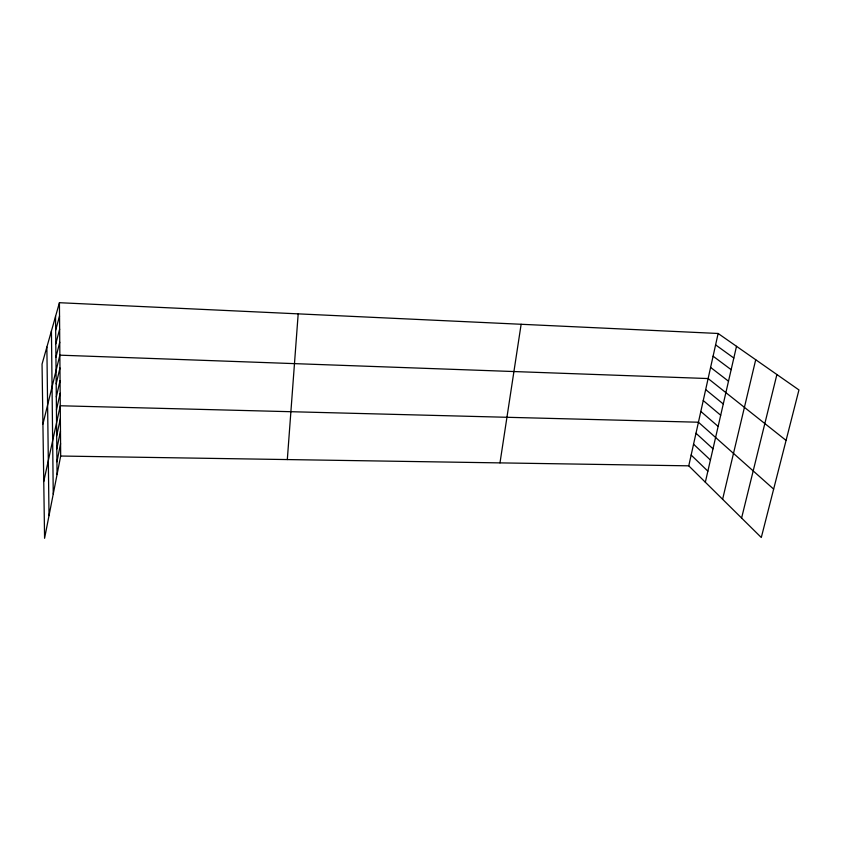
<?xml version="1.0" encoding="UTF-8"?>
<svg xmlns="http://www.w3.org/2000/svg" width="841" height="841" viewBox="0 0 841 841"><rect width="100%" height="100%" fill="white"/><g stroke="black" fill="none" stroke-linecap="round" stroke-linejoin="round"><path stroke-width="1.26" d="M287.317 459.575L298.187 313.861M499.985 462.886L521.136 324.279M60.678 456.032L44.584 538.293L42.05 364.1L59.427 302.707L718.13 333.478L798.95 389.94L761.294 537.504L688.758 465.83L60.678 456.032L59.427 302.707M56.936 461.772L60.584 443.638M56.81 448.894L60.478 431.128M56.694 435.89L60.373 418.503M43.753 481.525L60.268 405.761L698.44 422.224L773.646 489.105M688.758 465.83L718.13 333.478M56.442 409.903L60.163 393.283M705.336 482.208L736.506 346.313M56.315 396.92L60.058 380.689M722.608 499.281L755.712 359.738M56.189 383.822L59.963 367.99M42.923 424.053L59.858 355.165L708.133 378.555L786.072 440.411M741.594 518.045L776.895 374.529M55.937 357.236L59.743 342.234M55.8 343.759L59.637 329.178M55.674 330.156L59.532 316.006M715.607 344.884L733.815 358.035M713.094 356.195L731.144 369.672M710.603 367.422L728.506 381.204M705.683 389.604L723.271 403.985M703.244 400.558L720.695 415.244M700.837 411.438L718.13 426.408M695.991 433.262L713 448.8M693.562 444.206L710.424 460.027M691.155 455.065L707.87 471.16M46.865 347.07L49.02 515.628M51.438 330.912L53.246 494.003M55.538 316.416L57.062 474.534"/></g></svg>
